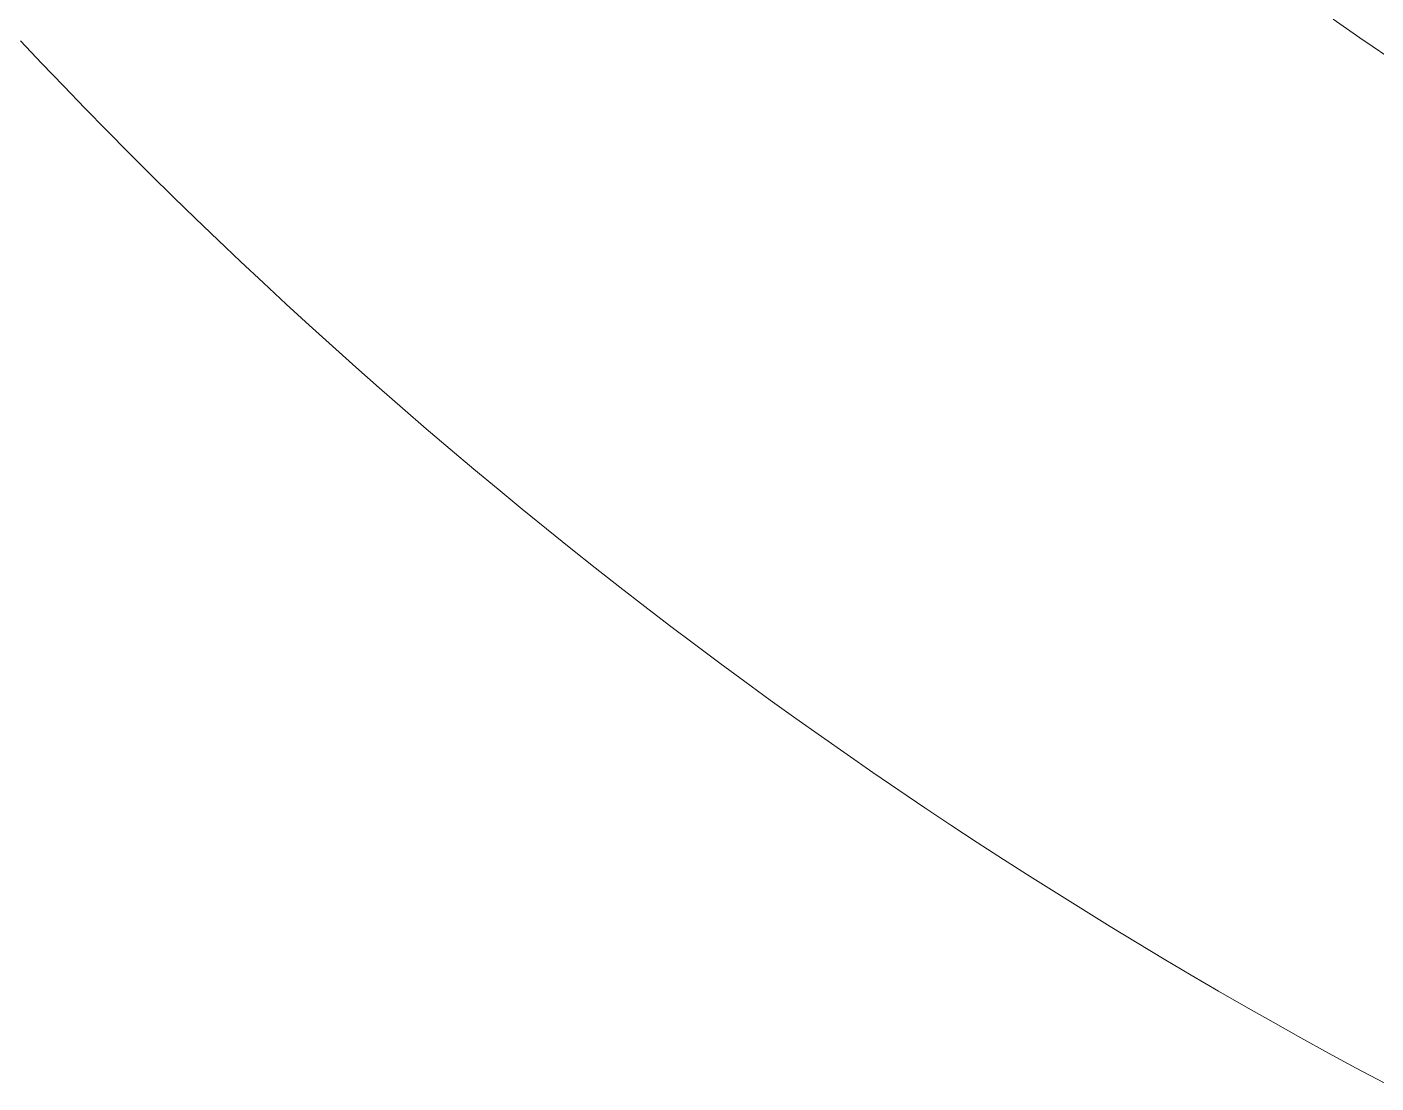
# Model space of a CAD drawing. Header units: millimetres. Extents: x 144517 to 159919, y -31393 to -20504.
# Drawn here: x 158150.1 to 158200.7, y -30083 to -30043.4 of the extents above; entities that cross this region are included whole.
import ezdxf

# ---------------------------------------------------------------- set-up
doc = ezdxf.new("R2010")
doc.units = ezdxf.units.MM
doc.header["$MEASUREMENT"] = 0
doc.layers.add('A - SHEET', color=7, linetype='Continuous', lineweight=9)
doc.layers.add('Layer 1', color=7, linetype='Continuous')

# ---------------------------------------------------------------- blocks, each defined once
blk = doc.blocks.new('agdsggad')
at = {"layer": 'Layer 1', "lineweight": 0}
for points in [[(220.024, 358.817), (219.608, 359.04), (219.194, 359.265), (218.781, 359.493), (218.369, 359.724), (217.959, 359.956), (217.551, 360.191), (217.144, 360.429), (216.739, 360.668), (216.335, 360.91), (215.933, 361.155), (215.533, 361.401), (215.134, 361.65), (214.737, 361.901), (214.341, 362.155), (213.948, 362.41), (213.555, 362.668), (213.165, 362.928), (212.776, 363.191), (212.389, 363.456), (212.003, 363.722), (211.62, 363.991), (211.238, 364.263), (210.857, 364.536), (210.479, 364.812), (210.102, 365.09), (209.727, 365.37), (209.354, 365.652), (208.982, 365.936), (208.612, 366.222), (208.244, 366.511), (207.878, 366.801), (207.514, 367.094), (207.152, 367.389), (206.791, 367.686), (206.432, 367.985), (206.075, 368.286), (205.72, 368.589), (205.367, 368.894), (205.016, 369.201), (204.666, 369.51), (204.319, 369.821), (203.973, 370.134), (203.629, 370.45), (203.287, 370.767), (202.948, 371.086), (202.61, 371.407), (202.274, 371.73), (201.94, 372.055), (201.608, 372.382), (201.278, 372.711), (200.95, 373.042), (200.624, 373.374), (200.3, 373.709), (199.978, 374.046), (199.658, 374.384)], [(219.262, 374.708), (219.461, 374.568), (219.661, 374.429), (219.861, 374.291), (220.062, 374.154)]]:
    blk.add_lwpolyline(points, dxfattribs=at)
blk = doc.blocks.new('EWRSDG')
at = {"xscale": 3.437246875556696, "yscale": 3.437246875556696, "zscale": 3.437246875556696}
blk.add_blockref('agdsggad', (-192566.76, -259573.4), dxfattribs=at)

msp = doc.modelspace()

# ---------------------------------------------------------------- block references
at = {"layer": 'A - SHEET', "xscale": 0.7307667054224303, "yscale": 0.7307667054224303, "zscale": 0.7307667054224303}
msp.add_blockref('EWRSDG', (298369.7, 158703.315, -0.002), dxfattribs=at)

doc.saveas('drawing.dxf')
